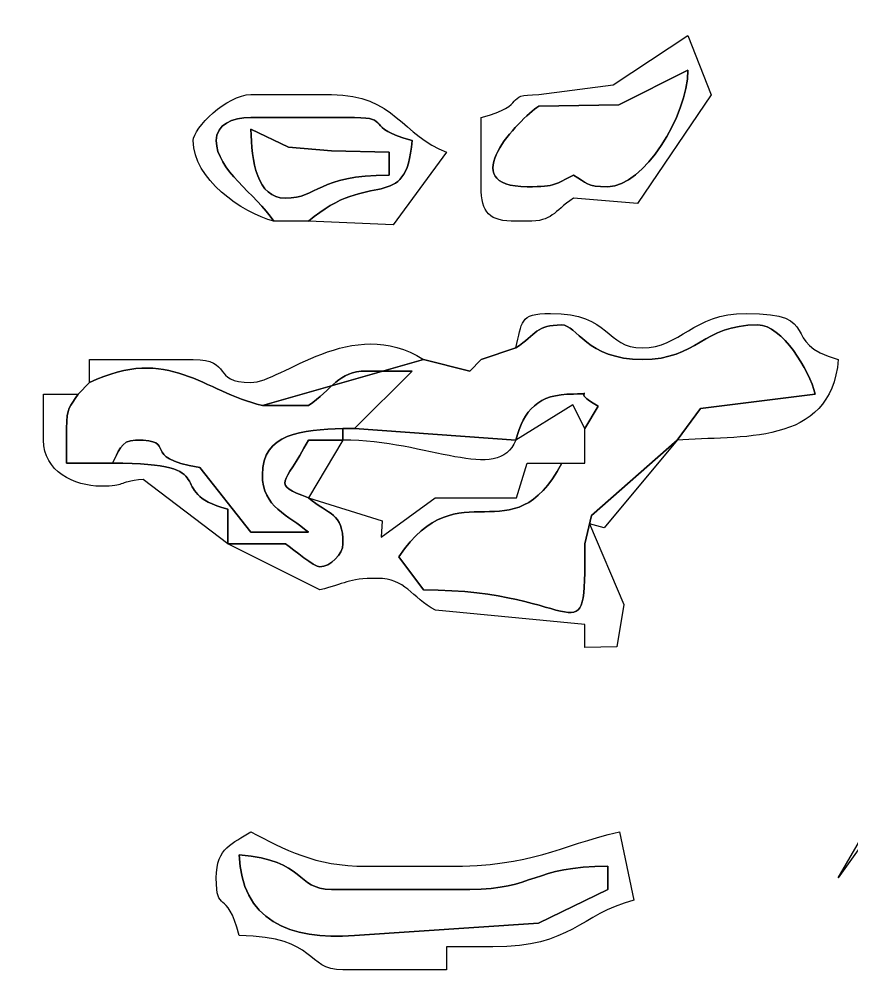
# Model space of a CAD drawing. Header units: centimetres. Extents: x -10 to 8.8, y -13.2 to 14.4.
# Drawn here: x -1.449 to -0.627, y 6.554 to 7.493 of the extents above; entities that cross this region are included whole.
import ezdxf

# ---------------------------------------------------------------- set-up
doc = ezdxf.new("R2010")
doc.units = ezdxf.units.CM
doc.header["$MEASUREMENT"] = 0
doc.layers.add('Camada 1', color=7, linetype='Continuous')

msp = doc.modelspace()

# ---------------------------------------------------------------- linework, layer by layer
at = {"layer": 'Camada 1', "color": 8}
for points, knots in [([(-1.48154, 8.68057), (-1.48154, 8.68057), (-1.50428, 8.6692), (-1.50428, 8.6692), (-1.50428, 8.6692), (-1.50428, 8.6692), (-1.56112, 8.61235), (-1.56112, 8.61235), (-1.56112, 8.61235), (-1.56112, 8.61235), (-1.62932, 8.5555), (-1.62932, 8.5555), (-1.62932, 8.5555), (-1.62932, 8.5555), (-1.69722, 8.48363), (-1.69722, 8.48363), (-1.69722, 8.48363), (-1.69722, 8.48363), (-1.68676, 8.47688), (-1.68676, 8.47688), (-1.68676, 8.47688), (-1.68676, 8.47688), (-1.70889, 8.46454), (-1.70889, 8.46454), (-1.70889, 8.46454), (-1.70889, 8.46454), (-1.743, 8.39631), (-1.743, 8.39631), (-1.743, 8.39631), (-1.743, 8.39631), (-1.85667, 8.23713), (-1.85667, 8.23713), (-1.85667, 8.23713), (-1.73299, 8.31997), (-1.71074, 8.43389), (-1.62932, 8.5555), (-1.62932, 8.5555), (-1.62932, 8.5555), (-1.59522, 8.5555), (-1.59522, 8.5555), (-1.59522, 8.5555), (-1.53314, 8.64823), (-1.43985, 8.643), (-1.40082, 8.80162), (-1.40082, 8.80162), (-1.40082, 8.80162), (-1.28829, 8.83976), (-1.28829, 8.83976), (-1.28829, 8.83976), (-1.28829, 8.83976), (-1.19735, 8.83976), (-1.19735, 8.83976), (-1.19735, 8.83976), (-1.1658, 8.86089), (-1.10997, 8.94209), (-1.07231, 8.94209), (-1.07231, 8.94209), (-1.07231, 8.94209), (-1.06094, 8.94209), (-1.06094, 8.94209), (-1.06094, 8.94209), (-1.0245, 8.94209), (-0.95323, 8.86565), (-0.9359, 8.83976), (-0.9359, 8.83976), (-0.9359, 8.83976), (-0.87906, 8.83976), (-0.87906, 8.83976), (-0.87906, 8.83976), (-0.79334, 8.78234), (-0.69492, 8.7975), (-0.5835, 8.77153), (-0.5835, 8.77153), (-0.5835, 8.77153), (-0.50393, 8.65783), (-0.50393, 8.65783), (-0.50393, 8.65783), (-0.50393, 8.65783), (-0.50393, 8.64646), (-0.50393, 8.64646), (-0.50393, 8.64646), (-0.4762, 8.58867), (-0.47795, 8.42313), (-0.45051, 8.34741), (-0.45051, 8.34741), (-0.42458, 8.27584), (-0.43761, 8.28494), (-0.39104, 8.23634), (-0.39104, 8.23634), (-0.35361, 8.19727), (-0.33464, 8.17075), (-0.36752, 8.12343), (-0.36752, 8.12343), (-0.4282, 8.06585), (-0.43498, 7.9622), (-0.43569, 7.86194), (-0.43569, 7.86194), (-0.43634, 7.77139), (-0.38591, 7.62159), (-0.33341, 7.60039), (-0.33341, 7.60039), (-0.33341, 7.60039), (-0.33114, 7.55264), (-0.33114, 7.55264), (-0.33114, 7.55264), (-0.33114, 7.55264), (-0.35615, 7.53217), (-0.35615, 7.53217), (-0.35615, 7.53217), (-0.34979, 7.52301), (-0.33341, 7.5041), (-0.33341, 7.49806), (-0.33341, 7.49806), (-0.33341, 7.44276), (-0.43572, 7.34703), (-0.43572, 7.2138), (-0.43572, 7.2138), (-0.43572, 7.2138), (-0.45846, 7.2138), (-0.45846, 7.2138), (-0.45846, 7.2138), (-0.45846, 7.2138), (-0.45846, 7.12284), (-0.45846, 7.12284), (-0.45846, 7.12284), (-0.45846, 7.09082), (-0.45354, 7.10178), (-0.43572, 7.08873), (-0.43572, 7.08873), (-0.43455, 7.03623), (-0.42435, 7.05062), (-0.42435, 7.00913), (-0.42435, 7.00913), (-0.42435, 6.96232), (-0.44146, 6.93717), (-0.46983, 6.91817), (-0.46983, 6.91817), (-0.46983, 6.91817), (-0.46983, 6.88406), (-0.46983, 6.88406), (-0.46983, 6.88406), (-0.46983, 6.88406), (-0.55856, 6.77664), (-0.55856, 6.77664), (-0.55856, 6.77664), (-0.55856, 6.77664), (-0.54997, 6.76865), (-0.54997, 6.76865), (-0.54997, 6.76865), (-0.54997, 6.76865), (-0.57403, 6.78362), (-0.57403, 6.78362), (-0.57403, 6.78362), (-0.57403, 6.78362), (-0.57839, 6.77206), (-0.57839, 6.77206), (-0.57839, 6.77206), (-0.57839, 6.77206), (-0.57845, 6.75228), (-0.57845, 6.75228), (-0.57845, 6.75228), (-0.57845, 6.75228), (-0.64034, 6.64528), (-0.64034, 6.64528), (-0.64034, 6.64528), (-0.64034, 6.64528), (-0.46983, 6.88406), (-0.46983, 6.88406), (-0.46983, 6.88406), (-0.46983, 6.88406), (-0.41299, 6.96365), (-0.41299, 6.96365), (-0.41299, 6.96365), (-0.41299, 6.96365), (-0.41299, 6.97502), (-0.41299, 6.97502), (-0.41299, 6.97502), (-0.41299, 6.97502), (-0.40268, 7.03132), (-0.40268, 7.03132), (-0.40268, 7.03132), (-0.40268, 7.03132), (-0.43572, 7.08873), (-0.43572, 7.08873), (-0.43572, 7.08873), (-0.43572, 7.08873), (-0.43572, 7.2138), (-0.43572, 7.2138), (-0.43572, 7.2138), (-0.41743, 7.24263), (-0.37888, 7.34806), (-0.3541, 7.39368), (-0.3541, 7.39368), (-0.32625, 7.44494), (-0.29103, 7.53357), (-0.33341, 7.60039), (-0.33341, 7.60039), (-0.33341, 7.60039), (-0.36752, 7.67998), (-0.36752, 7.67998), (-0.36752, 7.67998), (-0.3968, 7.71368), (-0.42435, 7.78496), (-0.42435, 7.85054), (-0.42435, 7.85054), (-0.42435, 7.85054), (-0.42435, 7.90739), (-0.42435, 7.90739), (-0.42435, 7.90739), (-0.42435, 7.99191), (-0.35824, 8.10543), (-0.32435, 8.15649), (-0.32435, 8.15649), (-0.32435, 8.15649), (-0.35615, 8.23713), (-0.35615, 8.23713), (-0.35615, 8.23713), (-0.27544, 8.25594), (-0.28794, 8.28856), (-0.28658, 8.15919), (-0.28658, 8.15919), (-0.28658, 8.15919), (-0.25384, 8.1348), (-0.25384, 8.1348), (-0.25384, 8.1348), (-0.26309, 8.17451), (-0.27658, 8.17308), (-0.27658, 8.21439), (-0.27658, 8.21439), (-0.27658, 8.21439), (-0.27658, 8.43042), (-0.27658, 8.43042), (-0.27658, 8.43042), (-0.27658, 8.46992), (-0.25384, 8.44778), (-0.25384, 8.48728), (-0.25384, 8.48728), (-0.25384, 8.48728), (-0.25384, 8.61235), (-0.25384, 8.61235), (-0.25384, 8.61235), (-0.25384, 8.65686), (-0.271, 8.6136), (-0.27658, 8.68057), (-0.27658, 8.68057), (-0.28195, 8.68905), (-0.32205, 8.79109), (-0.32205, 8.80564), (-0.32205, 8.80564), (-0.32205, 8.80564), (-0.32205, 8.93072), (-0.32205, 8.93072), (-0.32205, 8.93072), (-0.32205, 8.95578), (-0.31399, 8.96609), (-0.28787, 8.96639), (-0.28787, 8.96639), (-0.28787, 8.96639), (0.01898, 8.94209), (0.01898, 8.94209), (0.01898, 8.94209), (0.01898, 8.94209), (0.03035, 8.93072), (0.03035, 8.93072), (0.03035, 8.93072), (0.03035, 8.93072), (0.04342, 8.95289), (0.04342, 8.95289), (0.04342, 8.95289), (0.04342, 8.95289), (-0.03703, 9.00028), (-0.03703, 9.00028), (-0.03703, 9.00028), (-0.04462, 8.9736), (-0.04051, 8.96483), (-0.07196, 8.96483), (-0.07196, 8.96483), (-0.07196, 8.96483), (-0.09469, 8.96483), (-0.09469, 8.96483), (-0.09469, 8.96483), (-0.1368, 8.96483), (-0.14604, 8.97592), (-0.1629, 8.99894), (-0.1629, 8.99894), (-0.1629, 8.99894), (-0.31068, 8.99274), (-0.31068, 8.99274), (-0.31068, 8.99274), (-0.31068, 8.99274), (-0.35145, 8.95785), (-0.35145, 8.95785), (-0.35145, 8.95785), (-0.35145, 8.95785), (-0.36689, 8.99918), (-0.36689, 8.99918), (-0.36689, 8.99918), (-0.51697, 8.99894), (-0.60036, 9.02632), (-0.69036, 9.02623), (-0.69036, 9.02623), (-0.74605, 9.02617), (-0.75714, 9.03332), (-0.84482, 9.03316), (-0.84482, 9.03316), (-0.89796, 9.03306), (-1.01547, 9.05445), (-1.01547, 8.99894), (-1.01547, 8.99894), (-1.01547, 8.96363), (-0.9818, 9.01526), (-1.0041, 8.96483), (-1.0041, 8.96483), (-1.0041, 8.96483), (-1.0844, 8.98562), (-1.0844, 8.98562), (-1.0844, 8.98562), (-1.12843, 8.95759), (-1.14414, 8.90987), (-1.20597, 8.89386), (-1.20597, 8.89386), (-1.26323, 8.87902), (-1.3091, 8.8488), (-1.36787, 8.8625), (-1.36787, 8.8625), (-1.39476, 8.81165), (-1.41622, 8.82478), (-1.43501, 8.78185), (-1.43501, 8.78185), (-1.46309, 8.71771), (-1.4399, 8.74278), (-1.48154, 8.68057)], [0, 0, 0, 0, 0.012048, 0.012048, 0.012048, 0.012048, 0.024096, 0.024096, 0.024096, 0.024096, 0.036145, 0.036145, 0.036145, 0.036145, 0.048193, 0.048193, 0.048193, 0.048193, 0.060241, 0.060241, 0.060241, 0.060241, 0.072289, 0.072289, 0.072289, 0.072289, 0.084337, 0.084337, 0.084337, 0.084337, 0.096386, 0.096386, 0.096386, 0.096386, 0.108434, 0.108434, 0.108434, 0.108434, 0.120482, 0.120482, 0.120482, 0.120482, 0.13253, 0.13253, 0.13253, 0.13253, 0.144578, 0.144578, 0.144578, 0.144578, 0.156627, 0.156627, 0.156627, 0.156627, 0.168675, 0.168675, 0.168675, 0.168675, 0.180723, 0.180723, 0.180723, 0.180723, 0.192771, 0.192771, 0.192771, 0.192771, 0.204819, 0.204819, 0.204819, 0.204819, 0.216867, 0.216867, 0.216867, 0.216867, 0.228916, 0.228916, 0.228916, 0.228916, 0.240964, 0.240964, 0.240964, 0.240964, 0.253012, 0.253012, 0.253012, 0.253012, 0.26506, 0.26506, 0.26506, 0.26506, 0.277108, 0.277108, 0.277108, 0.277108, 0.289157, 0.289157, 0.289157, 0.289157, 0.301205, 0.301205, 0.301205, 0.301205, 0.313253, 0.313253, 0.313253, 0.313253, 0.325301, 0.325301, 0.325301, 0.325301, 0.337349, 0.337349, 0.337349, 0.337349, 0.349398, 0.349398, 0.349398, 0.349398, 0.361446, 0.361446, 0.361446, 0.361446, 0.373494, 0.373494, 0.373494, 0.373494, 0.385542, 0.385542, 0.385542, 0.385542, 0.39759, 0.39759, 0.39759, 0.39759, 0.409639, 0.409639, 0.409639, 0.409639, 0.421687, 0.421687, 0.421687, 0.421687, 0.433735, 0.433735, 0.433735, 0.433735, 0.445783, 0.445783, 0.445783, 0.445783, 0.457831, 0.457831, 0.457831, 0.457831, 0.46988, 0.46988, 0.46988, 0.46988, 0.481928, 0.481928, 0.481928, 0.481928, 0.493976, 0.493976, 0.493976, 0.493976, 0.506024, 0.506024, 0.506024, 0.506024, 0.518072, 0.518072, 0.518072, 0.518072, 0.53012, 0.53012, 0.53012, 0.53012, 0.542169, 0.542169, 0.542169, 0.542169, 0.554217, 0.554217, 0.554217, 0.554217, 0.566265, 0.566265, 0.566265, 0.566265, 0.578313, 0.578313, 0.578313, 0.578313, 0.590361, 0.590361, 0.590361, 0.590361, 0.60241, 0.60241, 0.60241, 0.60241, 0.614458, 0.614458, 0.614458, 0.614458, 0.626506, 0.626506, 0.626506, 0.626506, 0.638554, 0.638554, 0.638554, 0.638554, 0.650602, 0.650602, 0.650602, 0.650602, 0.662651, 0.662651, 0.662651, 0.662651, 0.674699, 0.674699, 0.674699, 0.674699, 0.686747, 0.686747, 0.686747, 0.686747, 0.698795, 0.698795, 0.698795, 0.698795, 0.710843, 0.710843, 0.710843, 0.710843, 0.722892, 0.722892, 0.722892, 0.722892, 0.73494, 0.73494, 0.73494, 0.73494, 0.746988, 0.746988, 0.746988, 0.746988, 0.759036, 0.759036, 0.759036, 0.759036, 0.771084, 0.771084, 0.771084, 0.771084, 0.783133, 0.783133, 0.783133, 0.783133, 0.795181, 0.795181, 0.795181, 0.795181, 0.807229, 0.807229, 0.807229, 0.807229, 0.819277, 0.819277, 0.819277, 0.819277, 0.831325, 0.831325, 0.831325, 0.831325, 0.843373, 0.843373, 0.843373, 0.843373, 0.855422, 0.855422, 0.855422, 0.855422, 0.86747, 0.86747, 0.86747, 0.86747, 0.879518, 0.879518, 0.879518, 0.879518, 0.891566, 0.891566, 0.891566, 0.891566, 0.903614, 0.903614, 0.903614, 0.903614, 0.915663, 0.915663, 0.915663, 0.915663, 0.927711, 0.927711, 0.927711, 0.927711, 0.939759, 0.939759, 0.939759, 0.939759, 0.951807, 0.951807, 0.951807, 0.951807, 0.963855, 0.963855, 0.963855, 0.963855, 0.975904, 0.975904, 0.975904, 0.975904, 0.987952, 0.987952, 0.987952, 0.987952, 1, 1, 1, 1]), ([(-1.3565, 7.05462), (-1.24268, 7.05462), (-1.30901, 7.02681), (-1.24282, 7.00913), (-1.24282, 7.00913), (-1.24282, 7.00913), (-1.24282, 6.97502), (-1.24282, 6.97502), (-1.24282, 6.97502), (-1.24282, 6.97502), (-1.18598, 6.97502), (-1.18598, 6.97502), (-1.18598, 6.97502), (-1.17683, 6.96866), (-1.15792, 6.95228), (-1.15188, 6.95228), (-1.15188, 6.95228), (-1.14177, 6.95228), (-1.12915, 6.96491), (-1.12915, 6.97502), (-1.12915, 6.97502), (-1.12915, 7.00691), (-1.1428, 7.00272), (-1.16325, 7.0205), (-1.16325, 7.0205), (-1.20035, 7.03478), (-1.18756, 7.0314), (-1.16325, 7.07736), (-1.16325, 7.07736), (-1.16325, 7.07736), (-1.12915, 7.07736), (-1.12915, 7.07736), (-1.12915, 7.07736), (-1.12915, 7.07736), (-1.12915, 7.08873), (-1.12915, 7.08873), (-1.12915, 7.08873), (-1.16982, 7.08782), (-1.20872, 7.08374), (-1.20872, 7.04325), (-1.20872, 7.04325), (-1.20872, 7.01078), (-1.18297, 7.00354), (-1.16325, 6.98639), (-1.16325, 6.98639), (-1.16325, 6.98639), (-1.22009, 6.98639), (-1.22009, 6.98639), (-1.22009, 6.98639), (-1.22009, 6.98639), (-1.27043, 7.05043), (-1.27043, 7.05043), (-1.27043, 7.05043), (-1.33251, 7.06019), (-1.28926, 7.07736), (-1.33376, 7.07736), (-1.33376, 7.07736), (-1.3491, 7.07736), (-1.35081, 7.06474), (-1.3565, 7.05462)], [0, 0, 0, 0, 0.066667, 0.066667, 0.066667, 0.066667, 0.133333, 0.133333, 0.133333, 0.133333, 0.2, 0.2, 0.2, 0.2, 0.266667, 0.266667, 0.266667, 0.266667, 0.333333, 0.333333, 0.333333, 0.333333, 0.4, 0.4, 0.4, 0.4, 0.466667, 0.466667, 0.466667, 0.466667, 0.533333, 0.533333, 0.533333, 0.533333, 0.6, 0.6, 0.6, 0.6, 0.666667, 0.666667, 0.666667, 0.666667, 0.733333, 0.733333, 0.733333, 0.733333, 0.8, 0.8, 0.8, 0.8, 0.866667, 0.866667, 0.866667, 0.866667, 0.933333, 0.933333, 0.933333, 0.933333, 1, 1, 1, 1])]:
    msp.add_open_spline(points, degree=3, knots=knots, dxfattribs=at)
at = {"layer": 'Camada 1', "color": 254}
for points, knots in [([(-0.86267, 7.4281), (-0.86267, 7.4281), (-0.9359, 7.41847), (-0.9359, 7.41847), (-0.9359, 7.41847), (-0.97285, 7.41847), (-0.94448, 7.40861), (-0.99274, 7.39573), (-0.99274, 7.39573), (-0.99274, 7.39573), (-0.99274, 7.3275), (-0.99274, 7.3275), (-0.99274, 7.3275), (-0.99274, 7.3013), (-0.98483, 7.29339), (-0.95863, 7.29339), (-0.95863, 7.29339), (-0.95863, 7.29339), (-0.94726, 7.29339), (-0.94726, 7.29339), (-0.94726, 7.29339), (-0.92178, 7.29339), (-0.92231, 7.30239), (-0.90179, 7.31613), (-0.90179, 7.31613), (-0.90179, 7.31613), (-0.83837, 7.31106), (-0.83837, 7.31106), (-0.83837, 7.31106), (-0.83837, 7.31106), (-0.76587, 7.41828), (-0.76587, 7.41828), (-0.76587, 7.41828), (-0.76587, 7.41828), (-0.78899, 7.47664), (-0.78899, 7.47664), (-0.78899, 7.47664), (-0.78899, 7.47664), (-0.86267, 7.4281), (-0.86267, 7.4281)], [0, 0, 0, 0, 0.1, 0.1, 0.1, 0.1, 0.2, 0.2, 0.2, 0.2, 0.3, 0.3, 0.3, 0.3, 0.4, 0.4, 0.4, 0.4, 0.5, 0.5, 0.5, 0.5, 0.6, 0.6, 0.6, 0.6, 0.7, 0.7, 0.7, 0.7, 0.8, 0.8, 0.8, 0.8, 0.9, 0.9, 0.9, 0.9, 1, 1, 1, 1]), ([(-0.78878, 7.44254), (-0.7891, 7.3973), (-0.83245, 7.3275), (-0.86769, 7.3275), (-0.86769, 7.3275), (-0.88964, 7.3275), (-0.88793, 7.33108), (-0.90179, 7.33887), (-0.90179, 7.33887), (-0.91979, 7.33024), (-0.91811, 7.3275), (-0.94726, 7.3275), (-0.94726, 7.3275), (-1.02024, 7.3275), (-0.95565, 7.39386), (-0.9359, 7.4071), (-0.9359, 7.4071), (-0.9359, 7.4071), (-0.85702, 7.40849), (-0.85702, 7.40849), (-0.85702, 7.40849), (-0.85702, 7.40849), (-0.78878, 7.44254), (-0.78878, 7.44254)], [0, 0, 0, 0, 0.166667, 0.166667, 0.166667, 0.166667, 0.333333, 0.333333, 0.333333, 0.333333, 0.5, 0.5, 0.5, 0.5, 0.666667, 0.666667, 0.666667, 0.666667, 0.833333, 0.833333, 0.833333, 0.833333, 1, 1, 1, 1]), ([(-1.19735, 7.29339), (-1.21555, 7.32057), (-1.25419, 7.34405), (-1.25419, 7.37298), (-1.25419, 7.37298), (-1.25419, 7.38892), (-1.23869, 7.39573), (-1.22009, 7.39573), (-1.22009, 7.39573), (-1.22009, 7.39573), (-1.11778, 7.39573), (-1.11778, 7.39573), (-1.11778, 7.39573), (-1.08083, 7.39573), (-1.1092, 7.38587), (-1.06094, 7.37298), (-1.06094, 7.37298), (-1.06702, 7.29986), (-1.10252, 7.34619), (-1.16325, 7.29339), (-1.16325, 7.29339), (-1.16325, 7.29339), (-1.07978, 7.28992), (-1.07978, 7.28992), (-1.07978, 7.28992), (-1.07978, 7.28992), (-1.02684, 7.36161), (-1.02684, 7.36161), (-1.02684, 7.36161), (-1.07, 7.37724), (-1.07824, 7.41847), (-1.14051, 7.41847), (-1.14051, 7.41847), (-1.14051, 7.41847), (-1.22009, 7.41847), (-1.22009, 7.41847), (-1.22009, 7.41847), (-1.24368, 7.41847), (-1.27693, 7.3852), (-1.27693, 7.37298), (-1.27693, 7.37298), (-1.27693, 7.33538), (-1.22906, 7.30186), (-1.19735, 7.29339)], [0, 0, 0, 0, 0.090909, 0.090909, 0.090909, 0.090909, 0.181818, 0.181818, 0.181818, 0.181818, 0.272727, 0.272727, 0.272727, 0.272727, 0.363636, 0.363636, 0.363636, 0.363636, 0.454545, 0.454545, 0.454545, 0.454545, 0.545455, 0.545455, 0.545455, 0.545455, 0.636364, 0.636364, 0.636364, 0.636364, 0.727273, 0.727273, 0.727273, 0.727273, 0.818182, 0.818182, 0.818182, 0.818182, 0.909091, 0.909091, 0.909091, 0.909091, 1, 1, 1, 1]), ([(-0.95863, 7.16832), (-0.95863, 7.16832), (-0.99274, 7.15695), (-0.99274, 7.15695), (-0.99274, 7.15695), (-0.99274, 7.15695), (-1.0041, 7.14558), (-1.0041, 7.14558), (-1.0041, 7.14558), (-1.0041, 7.14558), (-1.04957, 7.15695), (-1.04957, 7.15695), (-1.04957, 7.15695), (-1.12009, 7.2017), (-1.18994, 7.13421), (-1.22009, 7.13421), (-1.22009, 7.13421), (-1.25958, 7.13421), (-1.23743, 7.15695), (-1.27693, 7.15695), (-1.27693, 7.15695), (-1.27693, 7.15695), (-1.37923, 7.15695), (-1.37923, 7.15695), (-1.37923, 7.15695), (-1.37923, 7.15695), (-1.37923, 7.13421), (-1.37923, 7.13421), (-1.37923, 7.13421), (-1.37923, 7.13421), (-1.3906, 7.12284), (-1.3906, 7.12284), (-1.3906, 7.12284), (-1.3906, 7.12284), (-1.4247, 7.12284), (-1.4247, 7.12284), (-1.4247, 7.12284), (-1.4247, 7.12284), (-1.4247, 7.07736), (-1.4247, 7.07736), (-1.4247, 7.07736), (-1.4247, 7.04667), (-1.39444, 7.03188), (-1.36787, 7.03188), (-1.36787, 7.03188), (-1.34183, 7.03188), (-1.35465, 7.03573), (-1.3262, 7.03855), (-1.3262, 7.03855), (-1.3262, 7.03855), (-1.24282, 6.97502), (-1.24282, 6.97502), (-1.24282, 6.97502), (-1.24282, 6.97502), (-1.15188, 6.92954), (-1.15188, 6.92954), (-1.15188, 6.92954), (-1.12639, 6.93548), (-1.12575, 6.94091), (-1.09504, 6.94091), (-1.09504, 6.94091), (-1.06771, 6.94091), (-1.06163, 6.92249), (-1.03793, 6.90942), (-1.03793, 6.90942), (-1.03793, 6.90942), (-0.89043, 6.89543), (-0.89043, 6.89543), (-0.89043, 6.89543), (-0.89043, 6.89543), (-0.89043, 6.87269), (-0.89043, 6.87269), (-0.89043, 6.87269), (-0.89043, 6.87269), (-0.85881, 6.87334), (-0.85881, 6.87334), (-0.85881, 6.87334), (-0.85881, 6.87334), (-0.85184, 6.91523), (-0.85184, 6.91523), (-0.85184, 6.91523), (-0.85184, 6.91523), (-0.8859, 6.99484), (-0.8859, 6.99484), (-0.8859, 6.99484), (-0.8859, 6.99484), (-0.87131, 6.99067), (-0.87131, 6.99067), (-0.87131, 6.99067), (-0.87131, 6.99067), (-0.79949, 7.07736), (-0.79949, 7.07736), (-0.79949, 7.07736), (-0.7388, 7.08241), (-0.64759, 7.0698), (-0.64034, 7.15695), (-0.64034, 7.15695), (-0.70056, 7.17303), (-0.6528, 7.20243), (-0.73128, 7.20243), (-0.73128, 7.20243), (-0.78439, 7.20243), (-0.7962, 7.16832), (-0.83359, 7.16832), (-0.83359, 7.16832), (-0.87078, 7.16832), (-0.86352, 7.20243), (-0.92453, 7.20243), (-0.92453, 7.20243), (-0.95598, 7.20243), (-0.95187, 7.19366), (-0.95863, 7.16832)], [0, 0, 0, 0, 0.035714, 0.035714, 0.035714, 0.035714, 0.071429, 0.071429, 0.071429, 0.071429, 0.107143, 0.107143, 0.107143, 0.107143, 0.142857, 0.142857, 0.142857, 0.142857, 0.178571, 0.178571, 0.178571, 0.178571, 0.214286, 0.214286, 0.214286, 0.214286, 0.25, 0.25, 0.25, 0.25, 0.285714, 0.285714, 0.285714, 0.285714, 0.321429, 0.321429, 0.321429, 0.321429, 0.357143, 0.357143, 0.357143, 0.357143, 0.392857, 0.392857, 0.392857, 0.392857, 0.428571, 0.428571, 0.428571, 0.428571, 0.464286, 0.464286, 0.464286, 0.464286, 0.5, 0.5, 0.5, 0.5, 0.535714, 0.535714, 0.535714, 0.535714, 0.571429, 0.571429, 0.571429, 0.571429, 0.607143, 0.607143, 0.607143, 0.607143, 0.642857, 0.642857, 0.642857, 0.642857, 0.678571, 0.678571, 0.678571, 0.678571, 0.714286, 0.714286, 0.714286, 0.714286, 0.75, 0.75, 0.75, 0.75, 0.785714, 0.785714, 0.785714, 0.785714, 0.821429, 0.821429, 0.821429, 0.821429, 0.857143, 0.857143, 0.857143, 0.857143, 0.892857, 0.892857, 0.892857, 0.892857, 0.928571, 0.928571, 0.928571, 0.928571, 0.964286, 0.964286, 0.964286, 0.964286, 1, 1, 1, 1]), ([(-0.95863, 7.07736), (-0.95863, 7.07736), (-1.11778, 7.08873), (-1.11778, 7.08873), (-1.11778, 7.08873), (-1.11778, 7.08873), (-1.12915, 7.08873), (-1.12915, 7.08873), (-1.12915, 7.08873), (-1.12915, 7.08873), (-1.12915, 7.07736), (-1.12915, 7.07736), (-1.12915, 7.07736), (-1.12915, 7.07736), (-1.16325, 7.07736), (-1.16325, 7.07736), (-1.16325, 7.07736), (-1.18756, 7.0314), (-1.20035, 7.03478), (-1.16325, 7.0205), (-1.16325, 7.0205), (-1.1428, 7.00272), (-1.12915, 7.00691), (-1.12915, 6.97502), (-1.12915, 6.97502), (-1.12915, 6.96491), (-1.14177, 6.95228), (-1.15188, 6.95228), (-1.15188, 6.95228), (-1.15792, 6.95228), (-1.17683, 6.96866), (-1.18598, 6.97502), (-1.18598, 6.97502), (-1.18598, 6.97502), (-1.24282, 6.97502), (-1.24282, 6.97502), (-1.24282, 6.97502), (-1.24282, 6.97502), (-1.24282, 7.00913), (-1.24282, 7.00913), (-1.24282, 7.00913), (-1.30901, 7.02681), (-1.24268, 7.05462), (-1.3565, 7.05462), (-1.3565, 7.05462), (-1.3565, 7.05462), (-1.40197, 7.05462), (-1.40197, 7.05462), (-1.40197, 7.05462), (-1.40197, 7.05462), (-1.40197, 7.08873), (-1.40197, 7.08873), (-1.40197, 7.08873), (-1.40197, 7.11068), (-1.39839, 7.10897), (-1.3906, 7.12284), (-1.3906, 7.12284), (-1.3906, 7.12284), (-1.37923, 7.13421), (-1.37923, 7.13421), (-1.37923, 7.13421), (-1.30119, 7.17166), (-1.26622, 7.12487), (-1.20872, 7.11147), (-1.20872, 7.11147), (-1.20872, 7.11147), (-1.04957, 7.15695), (-1.04957, 7.15695), (-1.04957, 7.15695), (-1.04957, 7.15695), (-1.0041, 7.14558), (-1.0041, 7.14558), (-1.0041, 7.14558), (-1.0041, 7.14558), (-0.99274, 7.15695), (-0.99274, 7.15695), (-0.99274, 7.15695), (-0.99274, 7.15695), (-0.95863, 7.16832), (-0.95863, 7.16832), (-0.95863, 7.16832), (-0.93812, 7.18206), (-0.93865, 7.19106), (-0.91316, 7.19106), (-0.91316, 7.19106), (-0.89844, 7.19106), (-0.88896, 7.15695), (-0.83359, 7.15695), (-0.83359, 7.15695), (-0.77897, 7.15695), (-0.77453, 7.19106), (-0.71991, 7.19106), (-0.71991, 7.19106), (-0.69547, 7.19106), (-0.66928, 7.14609), (-0.66307, 7.12284), (-0.66307, 7.12284), (-0.66307, 7.12284), (-0.77648, 7.1086), (-0.77648, 7.1086), (-0.77648, 7.1086), (-0.77648, 7.1086), (-0.79949, 7.07736), (-0.79949, 7.07736), (-0.79949, 7.07736), (-0.79949, 7.07736), (-0.88407, 7.00296), (-0.88407, 7.00296), (-0.88407, 7.00296), (-0.88407, 7.00296), (-0.89043, 6.97502), (-0.89043, 6.97502), (-0.89043, 6.97502), (-0.89043, 6.85614), (-0.89108, 6.92954), (-1.04957, 6.92954), (-1.04957, 6.92954), (-1.04957, 6.92954), (-1.07396, 6.96228), (-1.07396, 6.96228), (-1.07396, 6.96228), (-1.01397, 7.05079), (-0.96242, 6.9615), (-0.91316, 7.05462), (-0.91316, 7.05462), (-0.91316, 7.05462), (-0.94726, 7.05462), (-0.94726, 7.05462), (-0.94726, 7.05462), (-0.94726, 7.05462), (-0.95801, 7.02027), (-0.95801, 7.02027), (-0.95801, 7.02027), (-0.95801, 7.02027), (-1.03821, 7.0205), (-1.03821, 7.0205), (-1.03821, 7.0205), (-1.03821, 7.0205), (-1.09134, 6.98148), (-1.09134, 6.98148), (-1.09134, 6.98148), (-1.09134, 6.98148), (-1.09057, 6.99777), (-1.09057, 6.99777), (-1.09057, 6.99777), (-1.09057, 6.99777), (-1.16325, 7.0205), (-1.16325, 7.0205), (-1.16325, 7.0205), (-1.16325, 7.0205), (-1.12915, 7.07736), (-1.12915, 7.07736), (-1.12915, 7.07736), (-1.04461, 7.07736), (-0.97623, 7.03375), (-0.95863, 7.07736), (-0.95863, 7.07736), (-0.95863, 7.07736), (-0.9023, 7.11214), (-0.9023, 7.11214), (-0.9023, 7.11214), (-0.9023, 7.11214), (-0.89043, 7.08873), (-0.89043, 7.08873), (-0.89043, 7.08873), (-0.89043, 7.08873), (-0.87735, 7.1109), (-0.87735, 7.1109), (-0.87735, 7.1109), (-0.90706, 7.1272), (-0.87616, 7.12284), (-0.90179, 7.12284), (-0.90179, 7.12284), (-0.93668, 7.12284), (-0.95067, 7.10717), (-0.95863, 7.07736)], [0, 0, 0, 0, 0.022727, 0.022727, 0.022727, 0.022727, 0.045455, 0.045455, 0.045455, 0.045455, 0.068182, 0.068182, 0.068182, 0.068182, 0.090909, 0.090909, 0.090909, 0.090909, 0.113636, 0.113636, 0.113636, 0.113636, 0.136364, 0.136364, 0.136364, 0.136364, 0.159091, 0.159091, 0.159091, 0.159091, 0.181818, 0.181818, 0.181818, 0.181818, 0.204545, 0.204545, 0.204545, 0.204545, 0.227273, 0.227273, 0.227273, 0.227273, 0.25, 0.25, 0.25, 0.25, 0.272727, 0.272727, 0.272727, 0.272727, 0.295455, 0.295455, 0.295455, 0.295455, 0.318182, 0.318182, 0.318182, 0.318182, 0.340909, 0.340909, 0.340909, 0.340909, 0.363636, 0.363636, 0.363636, 0.363636, 0.386364, 0.386364, 0.386364, 0.386364, 0.409091, 0.409091, 0.409091, 0.409091, 0.431818, 0.431818, 0.431818, 0.431818, 0.454545, 0.454545, 0.454545, 0.454545, 0.477273, 0.477273, 0.477273, 0.477273, 0.5, 0.5, 0.5, 0.5, 0.522727, 0.522727, 0.522727, 0.522727, 0.545455, 0.545455, 0.545455, 0.545455, 0.568182, 0.568182, 0.568182, 0.568182, 0.590909, 0.590909, 0.590909, 0.590909, 0.613636, 0.613636, 0.613636, 0.613636, 0.636364, 0.636364, 0.636364, 0.636364, 0.659091, 0.659091, 0.659091, 0.659091, 0.681818, 0.681818, 0.681818, 0.681818, 0.704545, 0.704545, 0.704545, 0.704545, 0.727273, 0.727273, 0.727273, 0.727273, 0.75, 0.75, 0.75, 0.75, 0.772727, 0.772727, 0.772727, 0.772727, 0.795455, 0.795455, 0.795455, 0.795455, 0.818182, 0.818182, 0.818182, 0.818182, 0.840909, 0.840909, 0.840909, 0.840909, 0.863636, 0.863636, 0.863636, 0.863636, 0.886364, 0.886364, 0.886364, 0.886364, 0.909091, 0.909091, 0.909091, 0.909091, 0.931818, 0.931818, 0.931818, 0.931818, 0.954545, 0.954545, 0.954545, 0.954545, 0.977273, 0.977273, 0.977273, 0.977273, 1, 1, 1, 1])]:
    msp.add_open_spline(points, degree=3, knots=knots, dxfattribs=at)
at = {"layer": 'Camada 1', "color": 251}
for points, knots in [([(-0.85702, 7.40849), (-0.85702, 7.40849), (-0.9359, 7.4071), (-0.9359, 7.4071), (-0.9359, 7.4071), (-0.95565, 7.39386), (-1.02024, 7.3275), (-0.94726, 7.3275), (-0.94726, 7.3275), (-0.91811, 7.3275), (-0.91979, 7.33024), (-0.90179, 7.33887), (-0.90179, 7.33887), (-0.88793, 7.33108), (-0.88964, 7.3275), (-0.86769, 7.3275), (-0.86769, 7.3275), (-0.83245, 7.3275), (-0.7891, 7.3973), (-0.78878, 7.44254), (-0.78878, 7.44254), (-0.78878, 7.44254), (-0.85702, 7.40849), (-0.85702, 7.40849)], [0, 0, 0, 0, 0.166667, 0.166667, 0.166667, 0.166667, 0.333333, 0.333333, 0.333333, 0.333333, 0.5, 0.5, 0.5, 0.5, 0.666667, 0.666667, 0.666667, 0.666667, 0.833333, 0.833333, 0.833333, 0.833333, 1, 1, 1, 1]), ([(-1.19735, 7.29339), (-1.19735, 7.29339), (-1.16325, 7.29339), (-1.16325, 7.29339), (-1.16325, 7.29339), (-1.10252, 7.34619), (-1.06702, 7.29986), (-1.06094, 7.37298), (-1.06094, 7.37298), (-1.1092, 7.38587), (-1.08083, 7.39573), (-1.11778, 7.39573), (-1.11778, 7.39573), (-1.11778, 7.39573), (-1.22009, 7.39573), (-1.22009, 7.39573), (-1.22009, 7.39573), (-1.23869, 7.39573), (-1.25419, 7.38892), (-1.25419, 7.37298), (-1.25419, 7.37298), (-1.25419, 7.34405), (-1.21555, 7.32057), (-1.19735, 7.29339)], [0, 0, 0, 0, 0.166667, 0.166667, 0.166667, 0.166667, 0.333333, 0.333333, 0.333333, 0.333333, 0.5, 0.5, 0.5, 0.5, 0.666667, 0.666667, 0.666667, 0.666667, 0.833333, 0.833333, 0.833333, 0.833333, 1, 1, 1, 1]), ([(-1.08368, 7.33887), (-1.15527, 7.33887), (-1.15334, 7.31613), (-1.18598, 7.31613), (-1.18598, 7.31613), (-1.21414, 7.31613), (-1.21938, 7.35251), (-1.22009, 7.38436), (-1.22009, 7.38436), (-1.22009, 7.38436), (-1.18292, 7.36647), (-1.18292, 7.36647), (-1.18292, 7.36647), (-1.18292, 7.36647), (-1.14041, 7.36302), (-1.14041, 7.36302), (-1.14041, 7.36302), (-1.14041, 7.36302), (-1.08368, 7.36161), (-1.08368, 7.36161), (-1.08368, 7.36161), (-1.08368, 7.36161), (-1.08368, 7.33887), (-1.08368, 7.33887)], [0, 0, 0, 0, 0.166667, 0.166667, 0.166667, 0.166667, 0.333333, 0.333333, 0.333333, 0.333333, 0.5, 0.5, 0.5, 0.5, 0.666667, 0.666667, 0.666667, 0.666667, 0.833333, 0.833333, 0.833333, 0.833333, 1, 1, 1, 1]), ([(-0.95863, 7.16832), (-0.95863, 7.16832), (-0.99274, 7.15695), (-0.99274, 7.15695), (-0.99274, 7.15695), (-0.99274, 7.15695), (-1.0041, 7.14558), (-1.0041, 7.14558), (-1.0041, 7.14558), (-1.0041, 7.14558), (-1.04957, 7.15695), (-1.04957, 7.15695), (-1.04957, 7.15695), (-1.04957, 7.15695), (-1.20872, 7.11147), (-1.20872, 7.11147), (-1.20872, 7.11147), (-1.20872, 7.11147), (-1.16325, 7.11147), (-1.16325, 7.11147), (-1.16325, 7.11147), (-1.13983, 7.12716), (-1.13374, 7.14558), (-1.10641, 7.14558), (-1.10641, 7.14558), (-1.10641, 7.14558), (-1.06094, 7.14558), (-1.06094, 7.14558), (-1.06094, 7.14558), (-1.06094, 7.14558), (-1.11778, 7.08873), (-1.11778, 7.08873), (-1.11778, 7.08873), (-1.11778, 7.08873), (-0.95863, 7.07736), (-0.95863, 7.07736), (-0.95863, 7.07736), (-0.95067, 7.10717), (-0.93668, 7.12284), (-0.90179, 7.12284), (-0.90179, 7.12284), (-0.87616, 7.12284), (-0.90706, 7.1272), (-0.87735, 7.1109), (-0.87735, 7.1109), (-0.87735, 7.1109), (-0.89043, 7.08873), (-0.89043, 7.08873), (-0.89043, 7.08873), (-0.89043, 7.08873), (-0.89043, 7.05462), (-0.89043, 7.05462), (-0.89043, 7.05462), (-0.89043, 7.05462), (-0.91316, 7.05462), (-0.91316, 7.05462), (-0.91316, 7.05462), (-0.96242, 6.9615), (-1.01397, 7.05079), (-1.07396, 6.96228), (-1.07396, 6.96228), (-1.07396, 6.96228), (-1.04957, 6.92954), (-1.04957, 6.92954), (-1.04957, 6.92954), (-0.89108, 6.92954), (-0.89043, 6.85614), (-0.89043, 6.97502), (-0.89043, 6.97502), (-0.89043, 6.97502), (-0.88407, 7.00296), (-0.88407, 7.00296), (-0.88407, 7.00296), (-0.88407, 7.00296), (-0.79949, 7.07736), (-0.79949, 7.07736), (-0.79949, 7.07736), (-0.79949, 7.07736), (-0.77648, 7.1086), (-0.77648, 7.1086), (-0.77648, 7.1086), (-0.77648, 7.1086), (-0.66307, 7.12284), (-0.66307, 7.12284), (-0.66307, 7.12284), (-0.66928, 7.14609), (-0.69547, 7.19106), (-0.71991, 7.19106), (-0.71991, 7.19106), (-0.77453, 7.19106), (-0.77897, 7.15695), (-0.83359, 7.15695), (-0.83359, 7.15695), (-0.88896, 7.15695), (-0.89844, 7.19106), (-0.91316, 7.19106), (-0.91316, 7.19106), (-0.93865, 7.19106), (-0.93812, 7.18206), (-0.95863, 7.16832)], [0, 0, 0, 0, 0.04, 0.04, 0.04, 0.04, 0.08, 0.08, 0.08, 0.08, 0.12, 0.12, 0.12, 0.12, 0.16, 0.16, 0.16, 0.16, 0.2, 0.2, 0.2, 0.2, 0.24, 0.24, 0.24, 0.24, 0.28, 0.28, 0.28, 0.28, 0.32, 0.32, 0.32, 0.32, 0.36, 0.36, 0.36, 0.36, 0.4, 0.4, 0.4, 0.4, 0.44, 0.44, 0.44, 0.44, 0.48, 0.48, 0.48, 0.48, 0.52, 0.52, 0.52, 0.52, 0.56, 0.56, 0.56, 0.56, 0.6, 0.6, 0.6, 0.6, 0.64, 0.64, 0.64, 0.64, 0.68, 0.68, 0.68, 0.68, 0.72, 0.72, 0.72, 0.72, 0.76, 0.76, 0.76, 0.76, 0.8, 0.8, 0.8, 0.8, 0.84, 0.84, 0.84, 0.84, 0.88, 0.88, 0.88, 0.88, 0.92, 0.92, 0.92, 0.92, 0.96, 0.96, 0.96, 0.96, 1, 1, 1, 1]), ([(-1.11778, 6.58843), (-1.11778, 6.58843), (-0.93635, 6.6006), (-0.93635, 6.6006), (-0.93635, 6.6006), (-0.93635, 6.6006), (-0.86769, 6.63391), (-0.86769, 6.63391), (-0.86769, 6.63391), (-0.86769, 6.63391), (-0.86769, 6.65665), (-0.86769, 6.65665), (-0.86769, 6.65665), (-0.94192, 6.65665), (-0.93989, 6.63391), (-1.0041, 6.63391), (-1.0041, 6.63391), (-1.0041, 6.63391), (-1.14051, 6.63391), (-1.14051, 6.63391), (-1.14051, 6.63391), (-1.17626, 6.63391), (-1.16505, 6.6625), (-1.23146, 6.66803), (-1.23146, 6.66803), (-1.23004, 6.60457), (-1.18186, 6.58284), (-1.11778, 6.58843)], [0, 0, 0, 0, 0.142857, 0.142857, 0.142857, 0.142857, 0.285714, 0.285714, 0.285714, 0.285714, 0.428571, 0.428571, 0.428571, 0.428571, 0.571429, 0.571429, 0.571429, 0.571429, 0.714286, 0.714286, 0.714286, 0.714286, 0.857143, 0.857143, 0.857143, 0.857143, 1, 1, 1, 1])]:
    msp.add_open_spline(points, degree=3, knots=knots, dxfattribs=at)
at = {"layer": 'Camada 1', "color": 250}
for points, knots in [([(-1.18598, 7.31613), (-1.15334, 7.31613), (-1.15527, 7.33887), (-1.08368, 7.33887), (-1.08368, 7.33887), (-1.08368, 7.33887), (-1.08368, 7.36161), (-1.08368, 7.36161), (-1.08368, 7.36161), (-1.08368, 7.36161), (-1.14041, 7.36302), (-1.14041, 7.36302), (-1.14041, 7.36302), (-1.14041, 7.36302), (-1.18292, 7.36647), (-1.18292, 7.36647), (-1.18292, 7.36647), (-1.18292, 7.36647), (-1.22009, 7.38436), (-1.22009, 7.38436), (-1.22009, 7.38436), (-1.21938, 7.35251), (-1.21414, 7.31613), (-1.18598, 7.31613)], [0, 0, 0, 0, 0.166667, 0.166667, 0.166667, 0.166667, 0.333333, 0.333333, 0.333333, 0.333333, 0.5, 0.5, 0.5, 0.5, 0.666667, 0.666667, 0.666667, 0.666667, 0.833333, 0.833333, 0.833333, 0.833333, 1, 1, 1, 1]), ([(-1.37923, 7.13421), (-1.37923, 7.13421), (-1.3906, 7.12284), (-1.3906, 7.12284), (-1.3906, 7.12284), (-1.39839, 7.10897), (-1.40197, 7.11068), (-1.40197, 7.08873), (-1.40197, 7.08873), (-1.40197, 7.08873), (-1.40197, 7.05462), (-1.40197, 7.05462), (-1.40197, 7.05462), (-1.40197, 7.05462), (-1.3565, 7.05462), (-1.3565, 7.05462), (-1.3565, 7.05462), (-1.35081, 7.06474), (-1.3491, 7.07736), (-1.33376, 7.07736), (-1.33376, 7.07736), (-1.28926, 7.07736), (-1.33251, 7.06019), (-1.27043, 7.05043), (-1.27043, 7.05043), (-1.27043, 7.05043), (-1.22009, 6.98639), (-1.22009, 6.98639), (-1.22009, 6.98639), (-1.22009, 6.98639), (-1.16325, 6.98639), (-1.16325, 6.98639), (-1.16325, 6.98639), (-1.18297, 7.00354), (-1.20872, 7.01078), (-1.20872, 7.04325), (-1.20872, 7.04325), (-1.20872, 7.08374), (-1.16982, 7.08782), (-1.12915, 7.08873), (-1.12915, 7.08873), (-1.12915, 7.08873), (-1.11778, 7.08873), (-1.11778, 7.08873), (-1.11778, 7.08873), (-1.11778, 7.08873), (-1.06094, 7.14558), (-1.06094, 7.14558), (-1.06094, 7.14558), (-1.06094, 7.14558), (-1.10641, 7.14558), (-1.10641, 7.14558), (-1.10641, 7.14558), (-1.13374, 7.14558), (-1.13983, 7.12716), (-1.16325, 7.11147), (-1.16325, 7.11147), (-1.16325, 7.11147), (-1.20872, 7.11147), (-1.20872, 7.11147), (-1.20872, 7.11147), (-1.26622, 7.12487), (-1.30119, 7.17166), (-1.37923, 7.13421)], [0, 0, 0, 0, 0.0625, 0.0625, 0.0625, 0.0625, 0.125, 0.125, 0.125, 0.125, 0.1875, 0.1875, 0.1875, 0.1875, 0.25, 0.25, 0.25, 0.25, 0.3125, 0.3125, 0.3125, 0.3125, 0.375, 0.375, 0.375, 0.375, 0.4375, 0.4375, 0.4375, 0.4375, 0.5, 0.5, 0.5, 0.5, 0.5625, 0.5625, 0.5625, 0.5625, 0.625, 0.625, 0.625, 0.625, 0.6875, 0.6875, 0.6875, 0.6875, 0.75, 0.75, 0.75, 0.75, 0.8125, 0.8125, 0.8125, 0.8125, 0.875, 0.875, 0.875, 0.875, 0.9375, 0.9375, 0.9375, 0.9375, 1, 1, 1, 1])]:
    msp.add_open_spline(points, degree=3, knots=knots, dxfattribs=at)
at = {"layer": 'Camada 1', "color": 253}
for points, knots in [([(-1.25419, 6.64528), (-1.25419, 6.60832), (-1.24434, 6.6367), (-1.23146, 6.58843), (-1.23146, 6.58843), (-1.15205, 6.58666), (-1.16726, 6.55432), (-1.12915, 6.55432), (-1.12915, 6.55432), (-1.12915, 6.55432), (-1.02684, 6.55432), (-1.02684, 6.55432), (-1.02684, 6.55432), (-1.02684, 6.55432), (-1.02684, 6.57706), (-1.02684, 6.57706), (-1.02684, 6.57706), (-1.02684, 6.57706), (-0.98137, 6.57706), (-0.98137, 6.57706), (-0.98137, 6.57706), (-0.903, 6.57706), (-0.89596, 6.60892), (-0.84222, 6.62309), (-0.84222, 6.62309), (-0.84222, 6.62309), (-0.85632, 6.69077), (-0.85632, 6.69077), (-0.85632, 6.69077), (-0.91827, 6.67633), (-0.93919, 6.65665), (-1.02684, 6.65665), (-1.02684, 6.65665), (-1.02684, 6.65665), (-1.10641, 6.65665), (-1.10641, 6.65665), (-1.10641, 6.65665), (-1.15657, 6.65665), (-1.18739, 6.67346), (-1.22009, 6.69077), (-1.22009, 6.69077), (-1.23778, 6.67891), (-1.25419, 6.67569), (-1.25419, 6.64528)], [0, 0, 0, 0, 0.090909, 0.090909, 0.090909, 0.090909, 0.181818, 0.181818, 0.181818, 0.181818, 0.272727, 0.272727, 0.272727, 0.272727, 0.363636, 0.363636, 0.363636, 0.363636, 0.454545, 0.454545, 0.454545, 0.454545, 0.545455, 0.545455, 0.545455, 0.545455, 0.636364, 0.636364, 0.636364, 0.636364, 0.727273, 0.727273, 0.727273, 0.727273, 0.818182, 0.818182, 0.818182, 0.818182, 0.909091, 0.909091, 0.909091, 0.909091, 1, 1, 1, 1]), ([(-1.11778, 6.58843), (-1.18186, 6.58284), (-1.23004, 6.60457), (-1.23146, 6.66803), (-1.23146, 6.66803), (-1.16505, 6.6625), (-1.17626, 6.63391), (-1.14051, 6.63391), (-1.14051, 6.63391), (-1.14051, 6.63391), (-1.0041, 6.63391), (-1.0041, 6.63391), (-1.0041, 6.63391), (-0.93989, 6.63391), (-0.94192, 6.65665), (-0.86769, 6.65665), (-0.86769, 6.65665), (-0.86769, 6.65665), (-0.86769, 6.63391), (-0.86769, 6.63391), (-0.86769, 6.63391), (-0.86769, 6.63391), (-0.93635, 6.6006), (-0.93635, 6.6006), (-0.93635, 6.6006), (-0.93635, 6.6006), (-1.11778, 6.58843), (-1.11778, 6.58843)], [0, 0, 0, 0, 0.142857, 0.142857, 0.142857, 0.142857, 0.285714, 0.285714, 0.285714, 0.285714, 0.428571, 0.428571, 0.428571, 0.428571, 0.571429, 0.571429, 0.571429, 0.571429, 0.714286, 0.714286, 0.714286, 0.714286, 0.857143, 0.857143, 0.857143, 0.857143, 1, 1, 1, 1])]:
    msp.add_open_spline(points, degree=3, knots=knots, dxfattribs=at)

doc.saveas('drawing.dxf')
